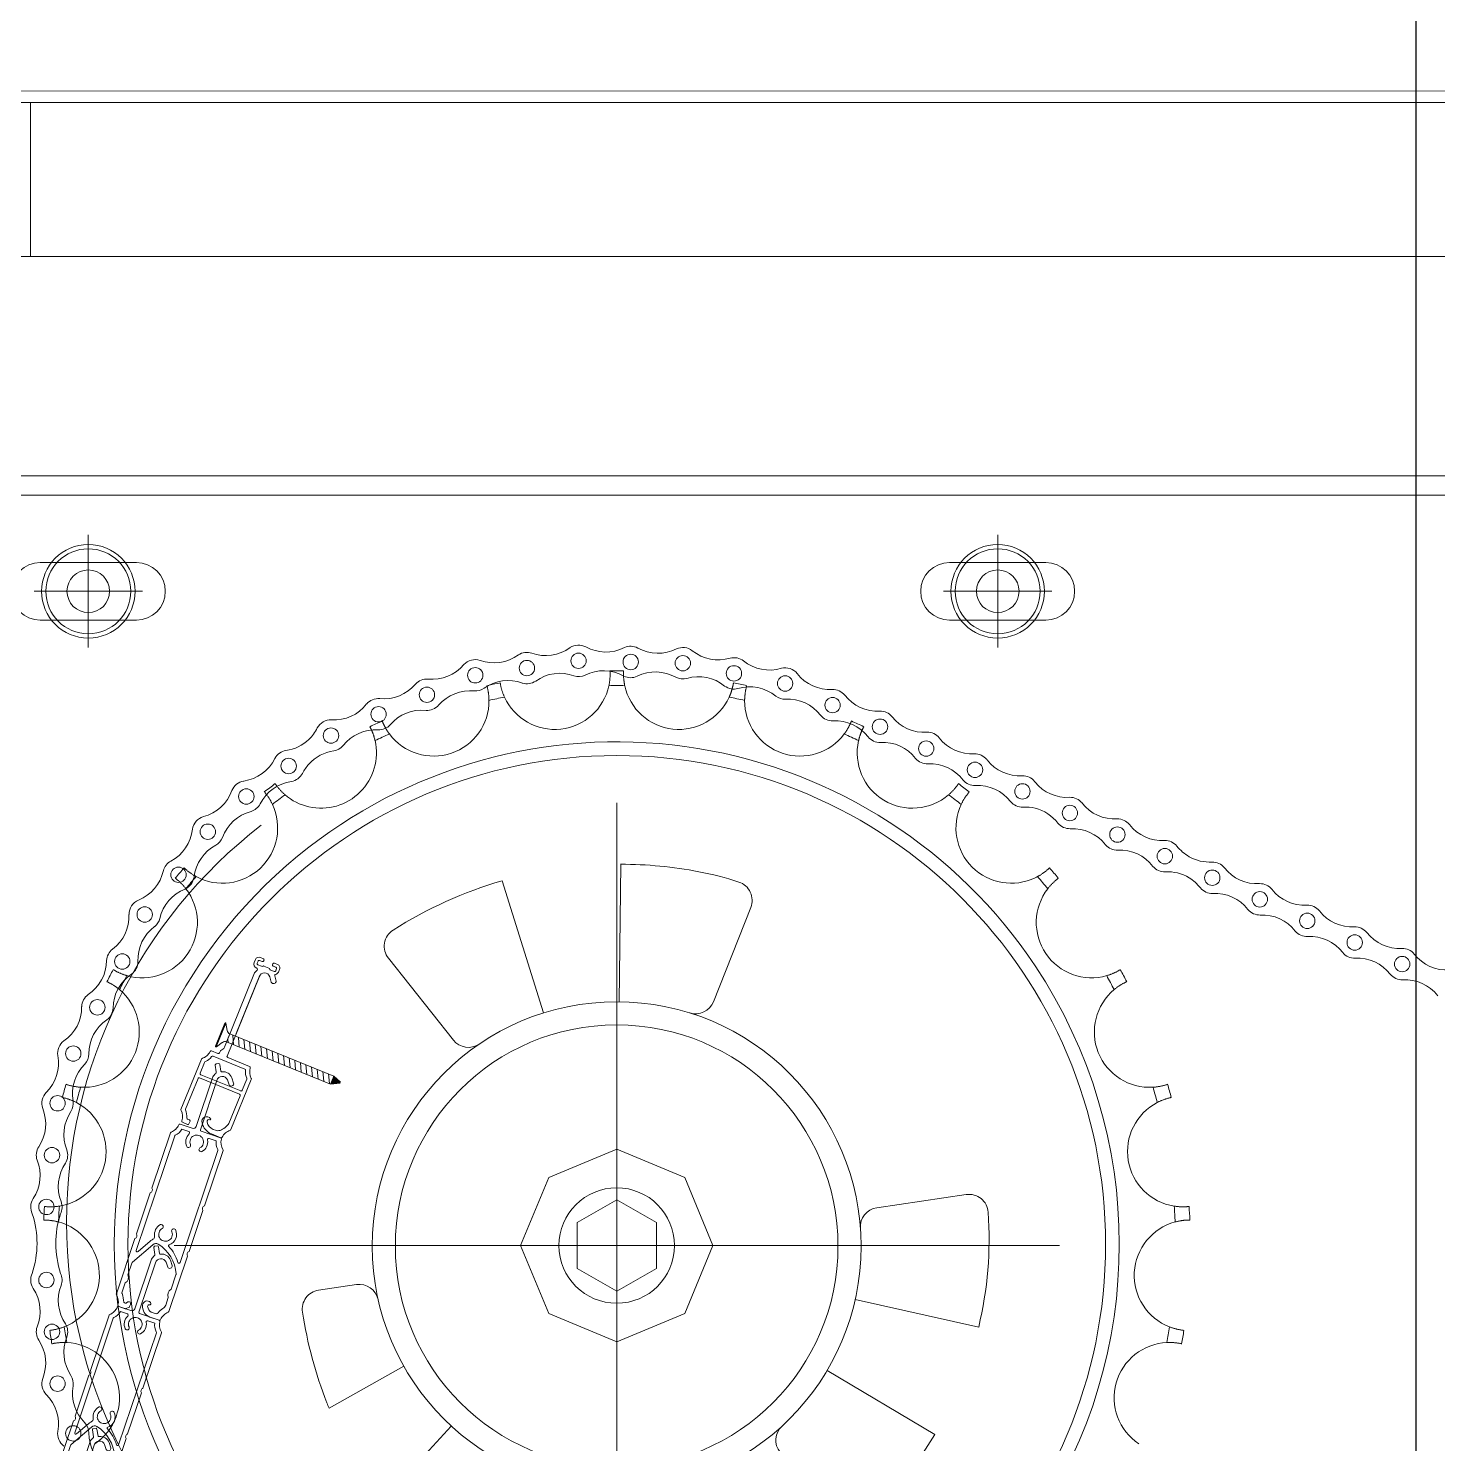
# Model space of a CAD drawing. Header units: millimetres. Extents: x -547695 to 905972, y -1055718 to 167349.
# Drawn here: x -528302.5 to -527936.3, y -936929.1 to -936561.3 of the extents above; entities that cross this region are included whole.
import ezdxf

# ---------------------------------------------------------------- set-up
doc = ezdxf.new("R2010")
doc.units = ezdxf.units.MM
for name, color, linetype, lineweight in [('$0$A-DOOR', 142, 'Continuous', 9), ('$0$A-EQPM', 127, 'Continuous', 9), ('$0$A-FINE', 255, 'Continuous', 5), ('$0$A-LIFT', 3, 'Continuous', 9), ('$0$A-PATT', 252, 'Continuous', 9), ('A-FINE', 255, 'Continuous', 25)]:
    doc.layers.add(name, color=color, linetype=linetype, lineweight=lineweight)

# ---------------------------------------------------------------- blocks, each defined once
blk = doc.blocks.new('$0$sdgfsgsdgaqgf')
at = {"linetype": 'ByBlock', "ltscale": 0.7}
h = blk.add_hatch(dxfattribs=at)
h.set_pattern_fill('ANSI31', color=256, scale=10, angle=90, style=0)
h.set_pattern_definition([(135, (-206.2285, 2994.7956), (-0.88388348, -0.88388348), [])])
h.paths.add_polyline_path([(12263.34, 13195.32), (12265.25, 13194.72), (12273.03, 13219.54), (12271.12, 13220.14)])
h = blk.add_hatch(dxfattribs=at)
h.set_pattern_fill('ANSI31', color=256, style=0)
h.set_pattern_definition([(45, (-206.22851, 2994.79561), (-0.0883883476, 0.0883883476), [])])
h.paths.add_polyline_path([(12265.25, 13194.72), (12263.34, 13195.32), (12263.48, 13193.18), (12263.68, 13193.11)])
for p, q in [((12269.76, 13222.48), (12269.77, 13222.52)), ((12275.45, 13220.64), (12269.76, 13222.42)), ((12270.92, 13221.1), (12269.78, 13222.39)), ((12275.43, 13220.85), (12269.9, 13222.59)), ((12273.75, 13220.22), (12275.41, 13220.62)), ((12275.49, 13220.69), (12275.5, 13220.73)), ((12263.34, 13195.32), (12271.12, 13220.14)), ((12265.25, 13194.72), (12273.03, 13219.54)), ((12271.12, 13220.14), (12273.03, 13219.54)), ((12265.25, 13194.72), (12263.34, 13195.32)), ((12263.34, 13195.32), (12263.48, 13193.18)), ((12263.68, 13193.11), (12265.25, 13194.72))]:
    blk.add_line(p, q, dxfattribs=at)
for centre, radius, start, end in [((12269.85, 13222.45), 0.1, 162.5886, 221.547), ((12269.87, 13222.49), 0.1, 72.5886, 162.5886), ((12270.17, 13220.44), 1, 342.5886, 41.547), ((12275.39, 13220.72), 0.1, 283.6302, 342.5886), ((12275.4, 13220.76), 0.1, 342.5886, 72.5886), ((12273.98, 13219.24), 1, 103.6302, 162.5886)]:
    blk.add_arc(centre, radius, start, end, dxfattribs=at)
blk = doc.blocks.new('$0$MTY')
for points in [[(626.11, -64799.93, -0.090196), (626.15, -64800.14), (626.15, -64804.13, 0.368278), (626.15, -64806.35), (626.15, -64808.48, -0.182607), (625.75, -64809.53, 0.096718), (624.89, -64810.99, -0.176758), (624.55, -64811.41), (623.19, -64811.41, -0.247641), (621.81, -64810.27, -0.460334), (622.04, -64809.75, 0.7323), (622.2, -64809.07, 0.638251), (620.41, -64810.41, 0.326604), (623.25, -64812.71), (625.79, -64812.71, 0.391294), (626.09, -64812.43, -0.198956), (627.34, -64809.98, 0.219541), (627.45, -64809.75), (627.45, -64794.61, -0.461538), (627.45, -64793.31), (627.45, -64782.11, -0.461538), (627.45, -64780.81), (627.45, -64765.67, 0.219541), (627.34, -64765.44, -0.198956), (626.09, -64762.98, 0.391294), (625.79, -64762.71), (620.44, -64762.71, -0.388859), (620.14, -64762.43), (620.14, -64748.91, -0.726905), (622.68, -64747.88), (623.48, -64748.92, 0.894046), (624.47, -64748.17), (623.58, -64747, 0.357314), (620.68, -64746.35, -0.31829), (620.36, -64746.3), (619.5, -64744.69, 0.333118), (619.19, -64744.56), (618.55, -64744.91, 0.4202), (618.45, -64745.23), (619.25, -64746.87, -0.283488), (619.26, -64747.28, 0.119039), (618.84, -64748.35), (618.84, -64761.91, -0.414214), (618.04, -64762.71), (614.7, -64762.71, 0.391294), (614.4, -64762.98, -0.198956), (613.15, -64765.44, 0.219541), (613.05, -64765.67), (613.05, -64780.81, -0.461538), (613.05, -64782.11), (613.05, -64793.31, -0.461538), (613.05, -64794.61), (613.05, -64809.75, 0.219541), (613.15, -64809.98, -0.198942), (614.4, -64812.43, 0.390366), (614.7, -64812.71), (616.48, -64812.71, 0.172119), (616.63, -64812.64), (617.35, -64811.95, 0.171024), (617.4, -64811.83), (617.4, -64811.21, 0.908513), (616.37, -64811.07, -0.468804), (615.6, -64811.23, 0.084333), (614.44, -64809.26, -0.199939), (614.35, -64809.05), (614.35, -64806.35, 0.368278), (614.35, -64804.13), (614.35, -64800.93, -0.132117), (614.43, -64800.62), (617.99, -64794.65, -0.289287), (619.22, -64794.04, -0.243866), (626.11, -64799.93)], [(614.35, -64797.44), (614.35, -64766.06, -0.196067), (614.43, -64765.85, 0.142518), (615.55, -64763.81), (617.47, -64763.81, -0.554704), (617.72, -64764.31, 0.323726), (618.17, -64767.67, 0.91687), (618.95, -64766.89, -2.282982), (621.55, -64766.89, 0.925267), (622.33, -64767.66, 0.32336), (622.77, -64764.32, -0.602267), (623.02, -64763.81), (624.94, -64763.81, 0.142518), (626.06, -64765.85, -0.196067), (626.15, -64766.06), (626.15, -64796.77, -0.734386), (625.6, -64796.94, 0.120007), (622, -64793.74, -0.641171), (622, -64793.37, 0.455001), (622.26, -64789.04, 0.842101), (621.55, -64789.89, -2.282982), (618.95, -64789.89, 0.880595), (618.19, -64789.08, 0.325978), (617.71, -64792.43, -0.340176), (617.55, -64793.29, 0.020475), (617.01, -64794), (614.9, -64797.57, -0.729569), (614.35, -64797.44)]]:
    blk.add_lwpolyline(points, format="xyb")
blk = doc.blocks.new('$0$ytr')
blk.add_lwpolyline([(-22626.99, 8802.87), (-22604.9, 8802.87, -0.414214), (-22604.6, 8802.57), (-22604.6, 8796.42, 0.391306), (-22604.32, 8796.12, -0.198998), (-22601.86, 8794.87, 0.219572), (-22601.64, 8794.76), (-22587.55, 8794.76, 0.219573), (-22587.32, 8794.87, -0.198989), (-22584.86, 8796.12, 0.391298), (-22584.59, 8796.42), (-22584.59, 8799.05, 0.241509), (-22586.36, 8802.35, 0.870973), (-22588.15, 8800.69, 0.627066), (-22587.87, 8800.76, -0.659606), (-22587.05, 8801.26, -0.237165), (-22585.89, 8799.04), (-22585.89, 8798.44, -0.169286), (-22586.31, 8797.32, -0.156211), (-22588.86, 8795.86), (-22596.62, 8795.86, -0.414213), (-22596.92, 8796.16), (-22596.92, 8807.36, -0.414214), (-22596.62, 8807.66), (-22588.05, 8807.66, -0.180967), (-22587.86, 8807.59, 0.09136), (-22586.04, 8806.51, -0.314579), (-22585.84, 8806.23), (-22585.84, 8805.71, 0.426086), (-22585.57, 8805.43), (-22584.86, 8805.43, 0.403814), (-22584.59, 8805.69), (-22584.59, 8807.11, 0.390725), (-22584.86, 8807.41, -0.198974), (-22587.32, 8808.66, 0.219573), (-22587.55, 8808.76), (-22601.64, 8808.76, 0.219573), (-22601.86, 8808.66, -0.198999), (-22604.32, 8807.41, 0.391306), (-22604.6, 8807.11), (-22604.6, 8805.3, -0.414214), (-22604.9, 8805), (-22605.32, 8805, 0.171473), (-22605.63, 8804.89), (-22606.1, 8804.58, -0.145794), (-22606.75, 8804.37), (-22627.59, 8804.37, 0.081232), (-22628.52, 8804.03, -0.575165), (-22628.97, 8804.29), (-22628.97, 8804.32, 0.412233), (-22630.02, 8805.48), (-22630.92, 8805.48, 0.413697), (-22631.87, 8804.43), (-22631.87, 8803.63, 0.414214), (-22631.57, 8803.33), (-22631.37, 8803.33, 0.414214), (-22631.07, 8803.63), (-22631.07, 8804.38, -0.414214), (-22630.77, 8804.68), (-22630.17, 8804.68, -0.414214), (-22629.87, 8804.38), (-22629.87, 8803.3, -0.267949), (-22630.02, 8803.04, 0.267949), (-22630.17, 8802.78), (-22630.17, 8801.38, 0.267949), (-22630.02, 8801.13, -0.267949), (-22629.87, 8800.87), (-22629.87, 8799.78, -0.414214), (-22630.17, 8799.48), (-22630.77, 8799.48, -0.414214), (-22631.07, 8799.78), (-22631.07, 8800.53, 0.414214), (-22631.37, 8800.83), (-22631.57, 8800.83, 0.414214), (-22631.87, 8800.53), (-22631.87, 8799.68, 0.414214), (-22630.87, 8798.68), (-22630.12, 8798.68, 0.239973), (-22629.29, 8799.15, -0.434226), (-22628.86, 8799.22), (-22627.75, 8798.37, 0.80426), (-22626.98, 8799.42), (-22628.16, 8800.33, -0.726905), (-22627.13, 8802.87), (-22611.19, 8802.87)], format="xyb")
blk.add_lwpolyline([(-22603.26, 8806.53, 0.348491), (-22603.5, 8806.24), (-22603.5, 8797.31, 0.343143), (-22603.27, 8797.02, -0.140923), (-22601.45, 8795.96, 0.204947), (-22601.24, 8795.86), (-22598.12, 8795.86, 0.414214), (-22597.82, 8796.16), (-22597.82, 8807.36, 0.414214), (-22598.12, 8807.66), (-22601.15, 8807.66, 0.201457), (-22601.51, 8807.51, -0.142377)], format="xyb", close=True)
blk = doc.blocks.new('$0$RTHRT')
at = {"linetype": 'Continuous'}
for p, q in [((-23798.92, 8505.48), (-23826.91, 8528.15)), ((-23700.22, 8505.48), (-23682.93, 8519.48)), ((-23808.85, 8488.28), (-23842.24, 8501.09)), ((-23690.29, 8488.28), (-23667.53, 8497.01)), ((-23759.5, 8402.8), (-23764.65, 8370.33)), ((-23739.64, 8402.8), (-23734.54, 8370.64))]:
    blk.add_line(p, q, dxfattribs=at)
at = {"linetype": 'Continuous', "ltscale": 10}
for points in [[(-23785.25, 8518.05, 0.392974), (-23783.73, 8524.68), (-23797.31, 8548.2, 0.445132), (-23804.57, 8549.75, 0.071149), (-23826.88, 8528.12, 0.071149)], [(-23682.93, 8519.48, 0.004977), (-23683.97, 8520.56, 0.052646), (-23703.56, 8535.11, 0.417148), (-23710.43, 8533.31), (-23715.41, 8524.68, 0.392974), (-23713.89, 8518.05)], [(-23842.23, 8501.09, 0.046573), (-23847.89, 8481.5, 0.032054), (-23849.22, 8470.82, 0.431909), (-23844.23, 8465.52), (-23817.89, 8465.52, 0.392974), (-23812.9, 8470.15)], [(-23686.24, 8470.15, 0.392974), (-23681.25, 8465.52), (-23664.58, 8465.52, 0.457265), (-23659.64, 8471.24, 0.076461), (-23667.53, 8497.01, 0.076461)]]:
    blk.add_lwpolyline(points, format="xyb", dxfattribs=at)
at = {"linetype": 'Continuous'}
for points in [[(-23777.22, 8408.36, 0.392974), (-23783.73, 8406.35), (-23795.47, 8386.02, 0.437136), (-23793.29, 8379.01, 0.076029), (-23764.65, 8370.33, 0.076029)], [(-23734.54, 8370.64, 0.046532), (-23716.75, 8375.29, 0.032637), (-23706.19, 8379.98, 0.426244), (-23704.18, 8386.9), (-23715.41, 8406.35, 0.392974), (-23721.92, 8408.36)]]:
    blk.add_lwpolyline(points, format="xyb", dxfattribs=at)
at = {"linetype": 'Continuous', "ltscale": 10}
for radius in [63.5, 57.5]:
    blk.add_circle((-23749.57, 8465.52), radius, dxfattribs=at)
blk = doc.blocks.new('$0$ẺGR')
at = {"linetype": 'Continuous', "xscale": -1, "rotation": 359.5412056856188}
blk.add_blockref('$0$ytr', (-55541.04, -72683.22), dxfattribs=at)
at = {"linetype": 'Continuous', "xscale": -1}
blk.add_blockref('$0$RTHRT', (-56624.62, -72639.46), dxfattribs=at)
blk = doc.blocks.new('$0$CC 3200 - MC')
at = {"layer": '$0$A-DOOR', "linetype": 'Continuous', "ltscale": 10}
blk.add_lwpolyline([(-600, 500.01), (-5, 500.01), (-5, 495.01), (-600, 495.01)], close=True, dxfattribs=at)
blk.add_lwpolyline([(-600, 100.01), (0, 100.01), (0, 500.01), (-600, 500.01), (-600, 100.01)], dxfattribs=at)
at = {"layer": '$0$A-DOOR'}
for points in [[(-278.77, 462.51, 1), (-278.77, 477.51), (-303.77, 477.51, 1), (-303.77, 462.51)], [(-42.5, 462.51, 1), (-42.5, 477.51), (-67.5, 477.51, 1), (-67.5, 462.51)]]:
    blk.add_lwpolyline(points, format="xyb", close=True, dxfattribs=at)
at = {"layer": '$0$A-EQPM', "linetype": 'Continuous'}
for p, q in [((-190.55, 449.23), (-190.55, 449.34)), ((-192.29, 415.01), (-192.29, 185.01)), ((-192.29, 325.01), (-209.97, 317.69)), ((-174.62, 317.69), (-192.29, 325.01)), ((-209.97, 317.69), (-217.29, 300.01)), ((-167.29, 300.01), (-174.62, 317.69)), ((-341.01, 310.16), (-341.01, 310.16)), ((-192.29, 311.9), (-202.59, 305.96)), ((-182, 305.96), (-192.29, 311.9)), ((-202.59, 305.96), (-202.59, 294.07)), ((-182, 294.07), (-182, 305.96)), ((-307.29, 300.01), (-77.29, 300.01)), ((-217.29, 300.01), (-209.97, 282.33)), ((-174.62, 282.33), (-167.29, 300.01)), ((-202.59, 294.07), (-192.29, 288.12)), ((-192.29, 288.12), (-182, 294.07)), ((-209.97, 282.33), (-192.29, 275.01)), ((-192.29, 275.01), (-174.62, 282.33))]:
    blk.add_line(p, q, dxfattribs=at)
at = {"layer": '$0$A-EQPM', "linetype": 'Continuous', "flags": 128}
for points in [[(-194.08, 449.34), (-194.08, 449.29), (-194.08, 449.23), (-194.07, 449.17), (-194.07, 449.12), (-194.07, 449.06), (-194.07, 449.01), (-194.06, 448.95), (-194.06, 448.9), (-194.06, 448.84), (-194.06, 448.78), (-194.06, 448.73), (-194.06, 448.67), (-194.06, 448.62), (-194.06, 448.56), (-194.06, 448.51), (-194.06, 448.45), (-194.06, 448.4), (-194.06, 448.34), (-194.06, 448.28), (-194.06, 448.23), (-194.06, 448.17), (-194.06, 448.12), (-194.06, 448.06), (-194.07, 448)], [(-190.25, 445.48), (-190.29, 445.64), (-190.32, 445.8), (-190.35, 445.96), (-190.38, 446.12), (-190.4, 446.27), (-190.42, 446.43), (-190.45, 446.59), (-190.47, 446.75), (-190.48, 446.91), (-190.5, 447.06), (-190.52, 447.22), (-190.53, 447.38), (-190.54, 447.53), (-190.55, 447.69), (-190.56, 447.84), (-190.56, 448), (-190.57, 448.15), (-190.57, 448.31), (-190.57, 448.46), (-190.57, 448.61), (-190.57, 448.77), (-190.56, 448.92), (-190.56, 449.07), (-190.55, 449.23)], [(-226.08, 445.48), (-226.07, 445.46), (-226.07, 445.45), (-226.06, 445.44), (-226.06, 445.42), (-226.06, 445.41), (-226.05, 445.39), (-226.05, 445.38), (-226.04, 445.37), (-226.04, 445.35), (-226.04, 445.34), (-226.03, 445.32), (-226.03, 445.31), (-226.02, 445.3), (-226.02, 445.28), (-226.02, 445.27), (-226.01, 445.25), (-226.01, 445.24), (-226.01, 445.23), (-226, 445.21), (-226, 445.2), (-225.99, 445.18), (-225.99, 445.17), (-225.99, 445.16), (-225.98, 445.14)], [(-225.98, 445.14), (-225.95, 445), (-225.91, 444.86), (-225.88, 444.72), (-225.85, 444.58), (-225.82, 444.44), (-225.79, 444.3), (-225.77, 444.16), (-225.74, 444.02), (-225.72, 443.87), (-225.69, 443.73), (-225.67, 443.58), (-225.65, 443.44), (-225.63, 443.29), (-225.62, 443.14), (-225.6, 443), (-225.59, 442.85), (-225.57, 442.7), (-225.56, 442.55), (-225.55, 442.4), (-225.55, 442.25), (-225.54, 442.1), (-225.53, 441.95), (-225.53, 441.8), (-225.53, 441.65)], [(-222.27, 444.63), (-222.29, 444.69), (-222.31, 444.76), (-222.32, 444.83), (-222.34, 444.9), (-222.36, 444.96), (-222.38, 445.03), (-222.39, 445.1), (-222.41, 445.16), (-222.42, 445.23), (-222.44, 445.3), (-222.45, 445.36), (-222.47, 445.43), (-222.48, 445.5), (-222.5, 445.56), (-222.51, 445.63), (-222.52, 445.7), (-222.54, 445.77), (-222.55, 445.83), (-222.56, 445.9), (-222.57, 445.97), (-222.59, 446.04), (-222.6, 446.1), (-222.61, 446.17), (-222.62, 446.24)], [(-194.07, 448), (-194.07, 447.9), (-194.07, 447.8), (-194.08, 447.69), (-194.09, 447.59), (-194.09, 447.48), (-194.1, 447.38), (-194.11, 447.27), (-194.12, 447.17), (-194.13, 447.07), (-194.14, 446.96), (-194.15, 446.85), (-194.16, 446.75), (-194.18, 446.64), (-194.19, 446.54), (-194.2, 446.43), (-194.22, 446.33), (-194.24, 446.22), (-194.25, 446.12), (-194.27, 446.01), (-194.29, 445.91), (-194.31, 445.8), (-194.33, 445.69), (-194.35, 445.59), (-194.37, 445.48)], [(-162.01, 446.24), (-162.03, 446.08), (-162.06, 445.93), (-162.09, 445.77), (-162.12, 445.62), (-162.15, 445.46), (-162.19, 445.31), (-162.22, 445.15), (-162.26, 445), (-162.3, 444.85), (-162.34, 444.69), (-162.38, 444.54), (-162.43, 444.38), (-162.48, 444.23), (-162.53, 444.07), (-162.58, 443.92), (-162.63, 443.76), (-162.68, 443.61), (-162.74, 443.45), (-162.8, 443.3), (-162.86, 443.14), (-162.92, 442.99), (-162.99, 442.84), (-163.05, 442.68), (-163.12, 442.53)], [(-159.1, 441.65), (-159.1, 441.81), (-159.09, 441.96), (-159.09, 442.12), (-159.08, 442.28), (-159.07, 442.44), (-159.06, 442.59), (-159.05, 442.75), (-159.04, 442.91), (-159.02, 443.06), (-159, 443.22), (-158.98, 443.37), (-158.96, 443.52), (-158.94, 443.67), (-158.92, 443.83), (-158.89, 443.98), (-158.87, 444.13), (-158.84, 444.28), (-158.81, 444.43), (-158.78, 444.57), (-158.75, 444.72), (-158.71, 444.87), (-158.68, 445.01), (-158.64, 445.16), (-158.6, 445.3)], [(-158.6, 445.3), (-158.6, 445.31), (-158.6, 445.32), (-158.6, 445.32), (-158.59, 445.33), (-158.59, 445.34), (-158.59, 445.35), (-158.59, 445.35), (-158.59, 445.36), (-158.58, 445.37), (-158.58, 445.38), (-158.58, 445.38), (-158.58, 445.39), (-158.58, 445.4), (-158.57, 445.41), (-158.57, 445.41), (-158.57, 445.42), (-158.57, 445.43), (-158.57, 445.43), (-158.56, 445.44), (-158.56, 445.45), (-158.56, 445.46), (-158.56, 445.46), (-158.55, 445.47), (-158.55, 445.48)], [(-221.51, 442.53), (-221.55, 442.62), (-221.58, 442.7), (-221.62, 442.79), (-221.66, 442.88), (-221.69, 442.96), (-221.73, 443.05), (-221.77, 443.14), (-221.8, 443.22), (-221.83, 443.31), (-221.87, 443.4), (-221.9, 443.49), (-221.93, 443.57), (-221.96, 443.66), (-221.99, 443.75), (-222.02, 443.84), (-222.05, 443.92), (-222.08, 444.01), (-222.11, 444.1), (-222.14, 444.19), (-222.17, 444.28), (-222.19, 444.36), (-222.22, 444.45), (-222.24, 444.54), (-222.27, 444.63)], [(-256.49, 434.83), (-256.47, 434.79), (-256.45, 434.75), (-256.42, 434.71), (-256.4, 434.66), (-256.38, 434.62), (-256.36, 434.58), (-256.34, 434.54), (-256.32, 434.5), (-256.3, 434.46), (-256.28, 434.42), (-256.26, 434.38), (-256.24, 434.34), (-256.22, 434.3), (-256.2, 434.26), (-256.18, 434.22), (-256.16, 434.17), (-256.14, 434.13), (-256.12, 434.09), (-256.1, 434.05), (-256.08, 434.01), (-256.06, 433.97), (-256.04, 433.93), (-256.03, 433.88), (-256.01, 433.84)], [(-252.99, 435.64), (-253, 435.66), (-253.02, 435.69), (-253.03, 435.72), (-253.04, 435.75), (-253.05, 435.77), (-253.07, 435.8), (-253.08, 435.83), (-253.09, 435.86), (-253.1, 435.89), (-253.11, 435.92), (-253.13, 435.94), (-253.14, 435.97), (-253.15, 436), (-253.16, 436.03), (-253.17, 436.06), (-253.19, 436.08), (-253.2, 436.11), (-253.21, 436.14), (-253.22, 436.17), (-253.23, 436.2), (-253.24, 436.23), (-253.26, 436.26), (-253.27, 436.28), (-253.28, 436.31)], [(-251.39, 432.93), (-251.47, 433.04), (-251.55, 433.15), (-251.63, 433.26), (-251.71, 433.37), (-251.78, 433.48), (-251.86, 433.59), (-251.93, 433.7), (-252, 433.81), (-252.07, 433.92), (-252.14, 434.03), (-252.21, 434.15), (-252.28, 434.26), (-252.34, 434.37), (-252.41, 434.49), (-252.47, 434.6), (-252.54, 434.72), (-252.6, 434.83), (-252.66, 434.95), (-252.72, 435.06), (-252.77, 435.17), (-252.83, 435.29), (-252.89, 435.41), (-252.94, 435.52), (-252.99, 435.64)], [(-132.26, 434.42), (-132.29, 434.36), (-132.33, 434.3), (-132.37, 434.23), (-132.4, 434.17), (-132.44, 434.11), (-132.48, 434.04), (-132.52, 433.98), (-132.56, 433.92), (-132.6, 433.85), (-132.64, 433.79), (-132.68, 433.73), (-132.72, 433.67), (-132.76, 433.6), (-132.8, 433.54), (-132.84, 433.48), (-132.88, 433.42), (-132.93, 433.36), (-132.97, 433.3), (-133.01, 433.23), (-133.06, 433.17), (-133.1, 433.11), (-133.14, 433.05), (-133.19, 432.99), (-133.23, 432.93)], [(-131.35, 436.31), (-131.38, 436.23), (-131.41, 436.15), (-131.45, 436.07), (-131.48, 435.99), (-131.52, 435.91), (-131.55, 435.83), (-131.58, 435.75), (-131.62, 435.67), (-131.65, 435.59), (-131.69, 435.52), (-131.73, 435.44), (-131.76, 435.36), (-131.8, 435.28), (-131.84, 435.2), (-131.88, 435.12), (-131.92, 435.05), (-131.96, 434.97), (-132, 434.89), (-132.04, 434.81), (-132.08, 434.73), (-132.12, 434.66), (-132.17, 434.58), (-132.21, 434.5), (-132.26, 434.42)], [(-128.57, 433.96), (-128.55, 433.99), (-128.54, 434.03), (-128.52, 434.07), (-128.5, 434.1), (-128.49, 434.14), (-128.47, 434.18), (-128.45, 434.21), (-128.43, 434.25), (-128.42, 434.29), (-128.4, 434.32), (-128.38, 434.36), (-128.36, 434.39), (-128.35, 434.43), (-128.33, 434.47), (-128.31, 434.5), (-128.29, 434.54), (-128.27, 434.58), (-128.25, 434.61), (-128.23, 434.65), (-128.22, 434.68), (-128.2, 434.72), (-128.18, 434.76), (-128.16, 434.79), (-128.14, 434.83)], [(-256.01, 433.84), (-255.96, 433.74), (-255.92, 433.64), (-255.87, 433.53), (-255.83, 433.42), (-255.79, 433.32), (-255.75, 433.21), (-255.7, 433.1), (-255.66, 433), (-255.62, 432.89), (-255.59, 432.78), (-255.55, 432.67), (-255.51, 432.56), (-255.47, 432.45), (-255.44, 432.34), (-255.4, 432.23), (-255.37, 432.11), (-255.34, 432), (-255.31, 431.89), (-255.27, 431.78), (-255.24, 431.66), (-255.21, 431.55), (-255.19, 431.43), (-255.16, 431.32), (-255.13, 431.2)], [(-129.5, 431.2), (-129.47, 431.32), (-129.44, 431.44), (-129.41, 431.56), (-129.38, 431.68), (-129.35, 431.8), (-129.31, 431.92), (-129.28, 432.04), (-129.25, 432.16), (-129.21, 432.27), (-129.17, 432.39), (-129.14, 432.51), (-129.1, 432.62), (-129.06, 432.74), (-129.02, 432.85), (-128.98, 432.96), (-128.93, 433.08), (-128.89, 433.19), (-128.85, 433.3), (-128.8, 433.41), (-128.76, 433.52), (-128.71, 433.63), (-128.67, 433.74), (-128.62, 433.85), (-128.57, 433.96)], [(-278.52, 417.13), (-278.64, 417.24), (-278.77, 417.35), (-278.89, 417.46), (-279.01, 417.58), (-279.13, 417.69), (-279.25, 417.81), (-279.37, 417.92), (-279.48, 418.04), (-279.59, 418.16), (-279.7, 418.28), (-279.81, 418.4), (-279.92, 418.52), (-280.03, 418.64), (-280.13, 418.76), (-280.23, 418.89), (-280.34, 419.01), (-280.43, 419.13), (-280.53, 419.26), (-280.63, 419.38), (-280.72, 419.51), (-280.81, 419.64), (-280.91, 419.77), (-281, 419.9), (-281.08, 420.03)], [(-103.54, 420.03), (-103.63, 419.9), (-103.72, 419.77), (-103.81, 419.64), (-103.91, 419.51), (-104, 419.38), (-104.1, 419.26), (-104.19, 419.13), (-104.29, 419.01), (-104.39, 418.89), (-104.5, 418.76), (-104.6, 418.64), (-104.71, 418.52), (-104.81, 418.4), (-104.92, 418.28), (-105.04, 418.16), (-105.15, 418.04), (-105.26, 417.92), (-105.38, 417.81), (-105.5, 417.69), (-105.62, 417.58), (-105.74, 417.46), (-105.86, 417.35), (-105.98, 417.24), (-106.11, 417.13)], [(-283.9, 417.89), (-283.8, 417.77), (-283.7, 417.64), (-283.6, 417.52), (-283.5, 417.4), (-283.4, 417.27), (-283.31, 417.15), (-283.21, 417.02), (-283.12, 416.89), (-283.03, 416.76), (-282.94, 416.63), (-282.85, 416.5), (-282.76, 416.36), (-282.67, 416.23), (-282.58, 416.09), (-282.5, 415.95), (-282.41, 415.81), (-282.33, 415.67), (-282.25, 415.52), (-282.17, 415.38), (-282.09, 415.23), (-282.02, 415.09), (-281.94, 414.94), (-281.87, 414.79), (-281.8, 414.64)], [(-102.83, 414.64), (-102.76, 414.79), (-102.69, 414.94), (-102.61, 415.09), (-102.53, 415.23), (-102.46, 415.38), (-102.38, 415.52), (-102.3, 415.67), (-102.21, 415.81), (-102.13, 415.95), (-102.04, 416.09), (-101.96, 416.23), (-101.87, 416.36), (-101.78, 416.5), (-101.69, 416.63), (-101.6, 416.76), (-101.51, 416.89), (-101.41, 417.02), (-101.32, 417.15), (-101.22, 417.27), (-101.13, 417.4), (-101.03, 417.52), (-100.93, 417.64), (-100.83, 417.77), (-100.73, 417.89)], [(-301.61, 395.87), (-301.76, 395.95), (-301.9, 396.03), (-302.05, 396.11), (-302.19, 396.2), (-302.33, 396.28), (-302.47, 396.37), (-302.61, 396.46), (-302.75, 396.55), (-302.88, 396.64), (-303.02, 396.73), (-303.15, 396.83), (-303.28, 396.92), (-303.41, 397.02), (-303.54, 397.12), (-303.67, 397.21), (-303.79, 397.31), (-303.91, 397.41), (-304.04, 397.51), (-304.16, 397.62), (-304.27, 397.72), (-304.39, 397.82), (-304.51, 397.93), (-304.63, 398.04), (-304.74, 398.15)], [(-79.89, 398.15), (-80, 398.04), (-80.12, 397.93), (-80.24, 397.82), (-80.35, 397.72), (-80.47, 397.62), (-80.59, 397.51), (-80.71, 397.41), (-80.84, 397.31), (-80.96, 397.21), (-81.09, 397.12), (-81.22, 397.02), (-81.35, 396.92), (-81.48, 396.83), (-81.61, 396.73), (-81.75, 396.64), (-81.88, 396.55), (-82.02, 396.46), (-82.16, 396.37), (-82.3, 396.28), (-82.44, 396.2), (-82.58, 396.11), (-82.73, 396.03), (-82.87, 395.95), (-83.02, 395.87)], [(-307.03, 395.45), (-306.91, 395.35), (-306.78, 395.26), (-306.66, 395.16), (-306.53, 395.06), (-306.41, 394.96), (-306.29, 394.86), (-306.17, 394.75), (-306.05, 394.65), (-305.94, 394.54), (-305.82, 394.43), (-305.7, 394.32), (-305.59, 394.21), (-305.47, 394.09), (-305.36, 393.98), (-305.24, 393.86), (-305.13, 393.74), (-305.02, 393.62), (-304.91, 393.5), (-304.8, 393.37), (-304.7, 393.25), (-304.59, 393.12), (-304.48, 392.99), (-304.38, 392.86), (-304.28, 392.73)], [(-80.35, 392.73), (-80.25, 392.86), (-80.14, 392.99), (-80.04, 393.12), (-79.93, 393.25), (-79.82, 393.37), (-79.72, 393.5), (-79.61, 393.62), (-79.5, 393.74), (-79.38, 393.86), (-79.27, 393.98), (-79.16, 394.09), (-79.04, 394.21), (-78.93, 394.32), (-78.81, 394.43), (-78.69, 394.54), (-78.57, 394.65), (-78.45, 394.75), (-78.33, 394.86), (-78.21, 394.96), (-78.09, 395.06), (-77.97, 395.16), (-77.85, 395.26), (-77.72, 395.35), (-77.6, 395.45)], [(-319.59, 370.14), (-319.75, 370.19), (-319.91, 370.23), (-320.07, 370.28), (-320.23, 370.34), (-320.39, 370.39), (-320.54, 370.45), (-320.7, 370.5), (-320.85, 370.56), (-321, 370.62), (-321.15, 370.68), (-321.3, 370.74), (-321.45, 370.81), (-321.6, 370.88), (-321.74, 370.94), (-321.89, 371.01), (-322.03, 371.08), (-322.18, 371.15), (-322.32, 371.22), (-322.46, 371.3), (-322.59, 371.37), (-322.73, 371.45), (-322.87, 371.53), (-323, 371.61), (-323.14, 371.69)], [(-61.49, 371.69), (-61.62, 371.61), (-61.76, 371.53), (-61.9, 371.45), (-62.03, 371.37), (-62.17, 371.3), (-62.31, 371.22), (-62.45, 371.15), (-62.6, 371.08), (-62.74, 371.01), (-62.88, 370.94), (-63.03, 370.88), (-63.18, 370.81), (-63.33, 370.74), (-63.48, 370.68), (-63.63, 370.62), (-63.78, 370.56), (-63.93, 370.5), (-64.09, 370.45), (-64.24, 370.39), (-64.4, 370.34), (-64.56, 370.28), (-64.71, 370.23), (-64.87, 370.19), (-65.03, 370.14)], [(-324.8, 368.57), (-324.65, 368.5), (-324.51, 368.43), (-324.37, 368.36), (-324.23, 368.29), (-324.09, 368.22), (-323.95, 368.14), (-323.81, 368.07), (-323.67, 367.99), (-323.53, 367.91), (-323.39, 367.83), (-323.26, 367.75), (-323.12, 367.66), (-322.98, 367.57), (-322.85, 367.49), (-322.71, 367.4), (-322.58, 367.3), (-322.44, 367.21), (-322.31, 367.11), (-322.17, 367.02), (-322.04, 366.92), (-321.91, 366.82), (-321.78, 366.71), (-321.65, 366.61), (-321.52, 366.5)], [(-63.1, 366.5), (-62.98, 366.61), (-62.85, 366.71), (-62.72, 366.82), (-62.59, 366.92), (-62.45, 367.02), (-62.32, 367.11), (-62.19, 367.21), (-62.05, 367.3), (-61.92, 367.4), (-61.78, 367.49), (-61.65, 367.57), (-61.51, 367.66), (-61.37, 367.75), (-61.23, 367.83), (-61.1, 367.91), (-60.96, 367.99), (-60.82, 368.07), (-60.68, 368.14), (-60.54, 368.22), (-60.4, 368.29), (-60.26, 368.36), (-60.12, 368.43), (-59.97, 368.5), (-59.83, 368.57)], [(-336.37, 338.49), (-336.21, 338.46), (-336.06, 338.42), (-335.91, 338.38), (-335.75, 338.34), (-335.6, 338.3), (-335.45, 338.26), (-335.3, 338.22), (-335.15, 338.17), (-334.99, 338.12), (-334.84, 338.07), (-334.69, 338.02), (-334.54, 337.97), (-334.38, 337.91), (-334.23, 337.86), (-334.08, 337.8), (-333.93, 337.73), (-333.78, 337.67), (-333.63, 337.61), (-333.47, 337.54), (-333.32, 337.47), (-333.17, 337.4), (-333.02, 337.33), (-332.88, 337.25), (-332.73, 337.18)], [(-331.63, 341.15), (-331.79, 341.16), (-331.96, 341.17), (-332.12, 341.18), (-332.29, 341.2), (-332.45, 341.22), (-332.62, 341.24), (-332.78, 341.26), (-332.94, 341.29), (-333.1, 341.31), (-333.26, 341.34), (-333.42, 341.37), (-333.58, 341.4), (-333.74, 341.43), (-333.9, 341.47), (-334.05, 341.5), (-334.21, 341.54), (-334.36, 341.58), (-334.52, 341.62), (-334.67, 341.66), (-334.82, 341.71), (-334.97, 341.75), (-335.12, 341.8), (-335.27, 341.85), (-335.42, 341.9)], [(-49.21, 341.9), (-49.36, 341.85), (-49.51, 341.8), (-49.66, 341.75), (-49.81, 341.71), (-49.96, 341.66), (-50.11, 341.62), (-50.26, 341.58), (-50.42, 341.54), (-50.57, 341.5), (-50.73, 341.47), (-50.89, 341.43), (-51.05, 341.4), (-51.2, 341.37), (-51.36, 341.34), (-51.53, 341.31), (-51.69, 341.29), (-51.85, 341.26), (-52.01, 341.24), (-52.18, 341.22), (-52.34, 341.2), (-52.5, 341.18), (-52.67, 341.17), (-52.84, 341.16), (-53, 341.15)], [(-51.9, 337.18), (-51.75, 337.25), (-51.6, 337.33), (-51.45, 337.4), (-51.3, 337.47), (-51.15, 337.54), (-51, 337.61), (-50.85, 337.67), (-50.7, 337.73), (-50.55, 337.8), (-50.4, 337.86), (-50.24, 337.91), (-50.09, 337.97), (-49.94, 338.02), (-49.79, 338.07), (-49.64, 338.12), (-49.48, 338.17), (-49.33, 338.22), (-49.18, 338.26), (-49.03, 338.3), (-48.87, 338.34), (-48.72, 338.38), (-48.57, 338.42), (-48.41, 338.46), (-48.26, 338.49)], [(-337.14, 310.24), (-337.31, 310.22), (-337.47, 310.2), (-337.64, 310.17), (-337.8, 310.16), (-337.96, 310.14), (-338.13, 310.12), (-338.29, 310.11), (-338.46, 310.1), (-338.62, 310.09), (-338.78, 310.08), (-338.94, 310.08), (-339.11, 310.07), (-339.27, 310.07), (-339.43, 310.07), (-339.59, 310.07), (-339.75, 310.07), (-339.9, 310.08), (-340.06, 310.09), (-340.22, 310.09), (-340.38, 310.1), (-340.53, 310.12), (-340.69, 310.13), (-340.85, 310.15), (-341.01, 310.16)], [(-43.61, 310.16), (-43.77, 310.15), (-43.93, 310.13), (-44.09, 310.12), (-44.25, 310.1), (-44.4, 310.09), (-44.56, 310.09), (-44.72, 310.08), (-44.88, 310.07), (-45.04, 310.07), (-45.2, 310.07), (-45.36, 310.07), (-45.52, 310.07), (-45.68, 310.08), (-45.84, 310.08), (-46.01, 310.09), (-46.17, 310.1), (-46.33, 310.11), (-46.5, 310.12), (-46.66, 310.14), (-46.83, 310.16), (-46.99, 310.17), (-47.16, 310.2), (-47.32, 310.22), (-47.49, 310.24)], [(-341.2, 306.63), (-341.2, 306.63), (-341.19, 306.63), (-341.18, 306.63), (-341.17, 306.63), (-341.16, 306.63), (-341.15, 306.63), (-341.15, 306.63), (-341.14, 306.63), (-341.13, 306.63), (-341.12, 306.63), (-341.11, 306.63), (-341.1, 306.63), (-341.1, 306.63), (-341.09, 306.63), (-341.08, 306.63), (-341.07, 306.63), (-341.06, 306.63), (-341.06, 306.63), (-341.05, 306.63), (-341.04, 306.63), (-341.03, 306.63), (-341.02, 306.63), (-341.01, 306.63), (-341.01, 306.63)], [(-341.01, 306.63), (-340.86, 306.63), (-340.71, 306.62), (-340.56, 306.62), (-340.41, 306.61), (-340.26, 306.6), (-340.11, 306.59), (-339.96, 306.58), (-339.81, 306.57), (-339.66, 306.56), (-339.51, 306.54), (-339.35, 306.52), (-339.2, 306.5), (-339.05, 306.48), (-338.9, 306.46), (-338.74, 306.43), (-338.59, 306.41), (-338.44, 306.38), (-338.28, 306.35), (-338.13, 306.32), (-337.98, 306.28), (-337.82, 306.25), (-337.67, 306.21), (-337.52, 306.17), (-337.37, 306.13)], [(-47.26, 306.13), (-47.1, 306.17), (-46.94, 306.21), (-46.78, 306.25), (-46.62, 306.29), (-46.45, 306.33), (-46.29, 306.36), (-46.13, 306.39), (-45.97, 306.42), (-45.81, 306.44), (-45.65, 306.47), (-45.49, 306.49), (-45.33, 306.51), (-45.17, 306.53), (-45.01, 306.55), (-44.85, 306.57), (-44.69, 306.58), (-44.53, 306.59), (-44.37, 306.6), (-44.21, 306.61), (-44.06, 306.62), (-43.9, 306.63), (-43.74, 306.63), (-43.58, 306.63), (-43.42, 306.63)], [(-335.89, 278.88), (-336.04, 278.82), (-336.2, 278.76), (-336.36, 278.7), (-336.51, 278.65), (-336.67, 278.6), (-336.83, 278.55), (-336.98, 278.5), (-337.14, 278.45), (-337.3, 278.41), (-337.46, 278.37), (-337.61, 278.33), (-337.77, 278.29), (-337.93, 278.25), (-338.09, 278.22), (-338.24, 278.18), (-338.4, 278.15), (-338.56, 278.12), (-338.71, 278.1), (-338.87, 278.07), (-339.02, 278.05), (-339.18, 278.02), (-339.34, 278), (-339.49, 277.98), (-339.65, 277.97)], [(-44.98, 277.97), (-45.14, 277.98), (-45.29, 278), (-45.45, 278.02), (-45.61, 278.05), (-45.76, 278.07), (-45.92, 278.1), (-46.07, 278.12), (-46.23, 278.15), (-46.39, 278.18), (-46.54, 278.22), (-46.7, 278.25), (-46.86, 278.29), (-47.01, 278.33), (-47.17, 278.37), (-47.33, 278.41), (-47.49, 278.45), (-47.64, 278.5), (-47.8, 278.55), (-47.96, 278.6), (-48.11, 278.65), (-48.27, 278.7), (-48.43, 278.76), (-48.58, 278.82), (-48.74, 278.88)], [(-339.08, 274.48), (-338.92, 274.51), (-338.77, 274.54), (-338.61, 274.57), (-338.46, 274.6), (-338.3, 274.63), (-338.15, 274.65), (-337.99, 274.68), (-337.83, 274.7), (-337.68, 274.72), (-337.52, 274.74), (-337.36, 274.76), (-337.2, 274.77), (-337.03, 274.79), (-336.87, 274.8), (-336.71, 274.81), (-336.55, 274.82), (-336.38, 274.82), (-336.22, 274.83), (-336.05, 274.83), (-335.89, 274.83), (-335.72, 274.83), (-335.55, 274.83), (-335.39, 274.82), (-335.22, 274.81)], [(-49.41, 274.81), (-49.24, 274.82), (-49.07, 274.83), (-48.91, 274.83), (-48.74, 274.83), (-48.58, 274.83), (-48.41, 274.83), (-48.25, 274.82), (-48.08, 274.82), (-47.92, 274.81), (-47.76, 274.8), (-47.59, 274.79), (-47.43, 274.77), (-47.27, 274.76), (-47.11, 274.74), (-46.95, 274.72), (-46.79, 274.7), (-46.64, 274.68), (-46.48, 274.65), (-46.32, 274.63), (-46.17, 274.6), (-46.02, 274.57), (-45.86, 274.54), (-45.71, 274.51), (-45.55, 274.48)]]:
    blk.add_lwpolyline(points, dxfattribs=at)
at = {"layer": '$0$A-EQPM', "linetype": 'Continuous'}
for centre, radius in [((-209.46, 451.32), 2), ((-195.92, 451.64), 2), ((-182.37, 451.95), 2), ((-222.75, 448.68), 2), ((-168.96, 450.06), 2), ((-155.54, 448.18), 2), ((-236.04, 446.04), 2), ((-142.98, 443.12), 2), ((-248.37, 440.43), 2), ((-130.41, 438.06), 2), ((-260.7, 434.82), 2), ((-118.05, 432.52), 2), ((-272.7, 429.14), 2), ((-192.31, 300.33), 127), ((-285.37, 423.61), 2), ((-107.05, 424.61), 2), ((-297.7, 418.01), 2), ((-96.05, 416.69), 2), ((-310.03, 412.4), 2), ((-322.37, 406.79), 2), ((-86.06, 407.54), 2), ((-334.7, 401.19), 2), ((-347.03, 395.58), 2), ((-78.43, 396.35), 2), ((-359.37, 389.97), 2), ((-371.7, 384.37), 2), ((-69.65, 386.03), 2), ((-384.03, 378.76), 2), ((-396.36, 373.15), 2), ((-63.82, 373.81), 2), ((-57.35, 361.9), 2), ((-51.09, 349.89), 2), ((-47.01, 336.97), 2), ((-45.56, 323.5), 2), ((-192.29, 300.01), 15), ((-44.11, 310.03), 2), ((-44.11, 291.05), 2), ((-45.56, 277.58), 2), ((-47.01, 264.11), 2), ((-51.09, 251.19), 2)]:
    blk.add_circle(centre, radius, dxfattribs=at)
for centre, radius, start, end in [((-222.75, 448.68), 4.08, 76.1879, 127.2507), ((-218.67, 462.89), 10.71, 253.1551, 309.0124), ((-209.46, 451.32), 4.08, 66.2694, 127.2507), ((-203, 464.62), 10.71, 243.2367, 299.094), ((-195.92, 451.64), 4.08, 66.2695, 117.3322), ((-189.45, 464.93), 10.71, 243.2367, 299.094), ((-182.37, 451.95), 4.08, 56.9308, 117.3322), ((-173.84, 464.02), 10.71, 233.898, 289.7552), ((-168.96, 450.06), 4.08, 56.9307, 107.9935), ((-160.42, 462.14), 10.71, 233.898, 289.7552), ((-236.04, 446.04), 4.08, 76.1879, 140.448), ((-231.96, 460.25), 10.71, 253.1551, 309.0124), ((-202.39, 438.34), 10.71, 63.5668, 119.424), ((-188.84, 438.66), 10.71, 63.5668, 119.424), ((-192.31, 300.33), 149.02, 89.3199, 90.6801), ((-177.5, 437.99), 10.71, 54.2281, 110.0853), ((-155.54, 448.18), 4.08, 43.0189, 107.9935), ((-144.36, 457.84), 10.71, 219.9861, 275.8433), ((-247.64, 455.2), 10.71, 266.3525, 322.2097), ((-226.83, 434.47), 10.71, 73.4852, 129.3425), ((-192.31, 300.33), 149.02, 101.7336, 103.0939), ((-222.75, 448.68), 4.08, 255.247, 306.3097), ((-208.43, 448.48), 14.37, 204.4534, 347.9604), ((-213.54, 437.11), 10.71, 73.4852, 129.3425), ((-209.46, 451.32), 4.08, 255.247, 296.3913), ((-195.92, 451.64), 4.08, 245.3285, 296.3913), ((-192.31, 300.33), 145.17, 89.1873, 90.8127), ((-176.2, 448.48), 14.37, 192.0396, 335.5466), ((-182.37, 451.95), 4.08, 245.3285, 287.0526), ((-168.96, 450.06), 4.08, 235.9898, 287.0526), ((-164.09, 436.11), 10.71, 54.2281, 110.0853), ((-192.31, 300.33), 149.02, 77.1526, 78.2664), ((-192.31, 300.33), 149.02, 76.9061, 77.1526), ((-142.98, 443.12), 4.08, 43.0189, 94.0816), ((-131.79, 452.78), 10.71, 219.9861, 275.8433), ((-259.98, 449.59), 10.71, 266.3525, 322.2097), ((-248.37, 440.43), 4.08, 89.3852, 140.448), ((-239.9, 441.55), 14.37, 216.8671, 0.3742), ((-236.77, 431.27), 10.71, 86.6826, 142.5398), ((-236.04, 446.04), 4.08, 268.4443, 306.3097), ((-192.31, 300.33), 145.17, 101.6011, 103.2265), ((-192.31, 300.33), 145.17, 76.7735, 78.3989), ((-144.73, 441.55), 14.37, 179.6258, 323.1329), ((-155.54, 448.18), 4.08, 235.9898, 273.1407), ((-154.17, 433.46), 10.71, 40.3162, 96.1734), ((-130.41, 438.06), 4.08, 40.7877, 94.0816), ((-260.7, 434.82), 4.08, 89.3852, 140.448), ((-248.37, 440.43), 4.08, 268.4443, 319.507), ((-142.98, 443.12), 4.08, 222.0779, 273.1407), ((-141.6, 428.4), 10.71, 40.3162, 96.1734), ((-118.85, 447.28), 10.71, 217.7549, 273.6122), ((-272.03, 443.63), 10.27, 265.0661, 322.819), ((-249.1, 425.66), 10.71, 86.6826, 142.5398), ((-192.31, 300.33), 149.02, 114.1474, 115.5077), ((-130.41, 438.06), 4.08, 222.0779, 270.9095), ((-192.31, 300.33), 149.02, 64.4923, 65.8526), ((-129.61, 423.3), 10.71, 38.085, 93.9423), ((-118.05, 432.52), 4.08, 29.1963, 91.8504), ((-104.87, 439.23), 10.71, 206.1635, 225.9745), ((-192.31, 300.33), 130.56, 52.2111, 146.3577), ((-284.56, 438.48), 10.71, 266.3525, 322.2097), ((-269.14, 428.02), 14.37, 229.2809, 12.788), ((-272.96, 429.32), 4.08, 89.3852, 140.448), ((-261.43, 420.06), 10.71, 86.6826, 142.5398), ((-260.7, 434.82), 4.08, 268.4443, 319.507), ((-192.31, 300.33), 145.17, 114.0149, 115.6403), ((-192.31, 300.33), 145.17, 64.3597, 65.9851), ((-115.48, 428.02), 14.37, 167.212, 282.745), ((-104.87, 439.23), 10.71, 225.9745, 262.0207), ((-285.29, 423.71), 4.08, 89.3852, 140.448), ((-118.05, 432.52), 4.08, 219.8467, 259.3181), ((-120.23, 417.9), 10.71, 42.3425, 82.3508), ((-107.05, 424.61), 4.08, 29.1963, 80.259), ((-296.98, 432.77), 10.71, 266.3525, 322.2097), ((-273.77, 414.45), 10.71, 86.6826, 142.5398), ((-273.03, 429.22), 4.08, 268.4443, 319.507), ((-120.23, 417.9), 10.71, 26.4936, 42.3425), ((-93.88, 431.32), 10.71, 206.1635, 262.0207), ((-309.31, 427.16), 10.71, 266.3525, 320.8556), ((-309.31, 427.16), 10.71, 320.8556, 322.2097), ((-297.7, 418.01), 4.08, 89.3852, 140.448), ((-286.1, 408.84), 10.71, 86.6826, 142.5398), ((-285.37, 423.61), 4.08, 268.4443, 319.507), ((-192.31, 300.33), 149.02, 126.5612, 127.9215), ((-107.05, 424.61), 4.08, 208.2553, 259.3181), ((-109.23, 409.98), 10.71, 26.4936, 82.3508), ((-192.31, 300.33), 149.02, 52.0785, 53.4388), ((-96.05, 416.69), 4.08, 22.4571, 80.259), ((-310.03, 412.4), 4.08, 89.3852, 140.448), ((-192.31, 300.33), 145.17, 126.4286, 128.0541), ((-115.48, 428.02), 14.37, 282.745, 310.7191), ((-192.31, 300.33), 145.17, 51.9459, 53.5714), ((-82.19, 421.81), 10.71, 199.4244, 255.2816), ((-321.64, 421.56), 10.71, 266.3525, 322.2097), ((-298.43, 403.24), 10.71, 103.912, 142.5398), ((-294.8, 408.52), 14.37, 244.4056, 25.2018), ((-298.43, 403.24), 10.71, 86.6826, 103.912), ((-297.7, 418.01), 4.08, 268.4443, 319.507), ((-89.83, 408.52), 14.37, 154.7982, 298.3053), ((-96.05, 416.69), 4.08, 208.2553, 252.579), ((-99.94, 402.43), 10.71, 19.7545, 75.6117), ((-333.97, 415.95), 10.71, 266.3525, 322.2097), ((-322.37, 406.79), 4.08, 89.3852, 140.448), ((-310.76, 397.63), 10.71, 86.6826, 142.5398), ((-310.03, 412.4), 4.08, 268.4443, 319.507), ((-179.9, 306.04), 130.56, 307.7889, 52.2111), ((-86.06, 407.54), 4.08, 9.2103, 73.5199), ((-334.7, 401.19), 4.08, 89.3852, 140.448), ((-86.06, 407.54), 4.08, 201.5162, 239.3321), ((-71.39, 409.35), 10.71, 186.1776, 242.0348), ((-346.31, 410.35), 10.71, 266.3525, 299.6856), ((-346.31, 410.35), 10.71, 299.6856, 322.2097), ((-323.1, 392.02), 10.71, 86.6826, 142.5398), ((-322.37, 406.79), 4.08, 268.4443, 319.507), ((-192.31, 300.33), 130.56, 307.7889, 52.2111), ((-93.11, 394.55), 10.71, 6.5077, 62.3649), ((-358.64, 404.74), 10.71, 266.3525, 322.2097), ((-347.03, 395.58), 4.08, 89.3852, 140.448), ((-334.7, 401.19), 4.08, 268.4443, 319.507), ((-192.31, 300.33), 149.02, 138.975, 140.3353), ((-192.31, 300.33), 149.02, 39.6647, 41.025), ((-78.43, 396.35), 4.08, 15.3508, 60.2731), ((-64.04, 399.71), 10.71, 192.3181, 248.1753), ((-359.37, 389.97), 4.08, 89.3852, 140.448), ((-335.43, 386.42), 10.71, 121.3825, 142.5398), ((-335.43, 386.42), 10.71, 86.6826, 121.3825), ((-192.31, 300.33), 145.17, 138.8424, 140.4679), ((-294.8, 408.52), 14.37, 241.6947, 244.4056), ((-192.31, 300.33), 145.17, 39.5321, 41.1576), ((-78.43, 396.35), 4.08, 188.2694, 245.4726), ((-370.97, 399.13), 10.71, 266.3525, 322.2097), ((-347.76, 380.81), 10.71, 86.6826, 142.5398), ((-347.03, 395.58), 4.08, 268.4443, 319.507), ((-315.66, 383.96), 14.37, 254.1085, 37.6156), ((-68.97, 383.96), 14.37, 142.3844, 285.8915), ((-84.05, 382.67), 10.71, 12.6482, 68.5054), ((-383.31, 393.53), 10.71, 266.3525, 322.2097), ((-371.7, 384.37), 4.08, 89.3852, 140.448), ((-359.37, 389.97), 4.08, 268.4443, 319.507), ((-69.65, 386.03), 4.08, 0.4603, 66.4136), ((-384.03, 378.76), 4.08, 89.3852, 140.448), ((-360.1, 375.2), 10.71, 86.6826, 142.5398), ((-69.65, 386.03), 4.08, 194.4099, 230.5821), ((-78.59, 374.26), 10.71, 357.7576, 53.6149), ((-54.87, 385.58), 10.71, 177.4275, 233.2848), ((-395.64, 387.92), 10.71, 266.3525, 322.2097), ((-372.43, 369.6), 10.71, 86.6826, 142.5398), ((-371.7, 384.37), 4.08, 268.4443, 319.507), ((-407.97, 382.31), 10.71, 266.3525, 322.2097), ((-396.36, 373.15), 4.08, 89.3852, 140.448), ((-384.03, 378.76), 4.08, 268.4443, 319.507), ((-63.82, 373.81), 4.08, 3.4603, 51.5231), ((-384.76, 363.99), 10.71, 86.6826, 142.5398), ((-192.31, 300.33), 149.02, 151.3888, 152.7491), ((-192.31, 300.33), 130.56, 146.3577, 213.6423), ((-63.82, 373.81), 4.08, 179.5194, 233.5821), ((-192.31, 300.33), 149.02, 27.2509, 28.6112), ((-49.03, 374.13), 10.71, 180.4275, 236.2848), ((-397.09, 358.39), 10.71, 86.6826, 142.5398), ((-396.36, 373.15), 4.08, 268.4443, 319.507), ((-192.31, 300.33), 145.17, 151.2562, 152.8817), ((-72.13, 361.58), 10.71, 0.7576, 56.6149), ((-192.31, 300.33), 145.17, 27.1183, 28.7438), ((-330.75, 355.49), 14.37, 266.5223, 50.0294), ((-53.87, 355.49), 14.37, 129.9706, 273.4777), ((-57.35, 361.9), 4.08, 2.4603, 54.5231), ((-57.35, 361.9), 4.08, 182.5194, 232.5821), ((-42.56, 361.97), 10.71, 179.4275, 235.2848), ((-65.87, 349.83), 10.71, 359.7576, 55.6149), ((-51.09, 349.89), 4.08, 352.4603, 53.5231), ((-51.09, 349.89), 4.08, 181.5194, 222.5821), ((-61.58, 339.48), 10.71, 349.7576, 45.6149), ((-36.52, 347.39), 10.71, 169.4275, 225.2848), ((-192.31, 300.33), 149.02, 163.8026, 165.1629), ((-192.31, 300.33), 145.17, 163.67, 165.2955), ((-192.31, 300.33), 145.17, 14.7045, 16.33), ((-192.31, 300.33), 149.02, 14.8371, 16.1974), ((-47.01, 336.97), 4.08, 341.0754, 43.5231), ((-339.37, 324.44), 14.37, 278.9361, 62.4432), ((-45.25, 324.44), 14.37, 117.5568, 261.0639), ((-47.01, 336.97), 4.08, 171.5194, 211.1973), ((-59.35, 328.83), 10.71, 338.3728, 34.23), ((-33.22, 331.64), 10.71, 158.0427, 213.8999), ((-45.56, 323.5), 4.08, 160.1345, 211.1973), ((-45.56, 323.5), 4.08, 341.0754, 32.1382), ((-57.9, 315.36), 10.71, 338.3728, 34.23), ((-31.77, 318.17), 10.71, 158.0427, 213.8999), ((-192.31, 300.33), 149.02, 176.2164, 177.5767), ((-192.31, 300.33), 145.17, 176.0838, 177.7093), ((-44.11, 310.03), 4.08, 160.1345, 206.0018), ((-192.31, 300.33), 145.17, 2.2907, 3.9162), ((-192.31, 300.33), 149.02, 2.4233, 3.7836), ((-44.11, 310.03), 4.08, 333.9982, 32.1382), ((-341.12, 292.26), 14.37, 291.3499, 74.857), ((-43.51, 292.26), 14.37, 105.143, 248.6501), ((-71.13, 300.55), 24.58, 341.5651, 18.2208), ((-17.09, 300.55), 24.58, 161.7792, 198.4349), ((-44.11, 291.05), 4.08, 154.9391, 199.8655), ((-44.11, 291.05), 4.08, 327.8618, 25.0609), ((-57.9, 285.72), 10.71, 325.77, 21.6272), ((-31.77, 282.91), 10.71, 146.1001, 201.9573), ((-45.56, 277.58), 4.08, 148.8027, 199.8655), ((-192.31, 300.33), 149.02, 188.6302, 189.9905), ((-192.31, 300.33), 145.17, 188.4976, 190.1231), ((-59.35, 272.25), 10.71, 325.77, 21.6272), ((-192.31, 300.33), 145.17, 349.8769, 351.5024), ((-192.31, 300.33), 149.02, 350.0095, 351.3698), ((-45.56, 277.58), 4.08, 327.8618, 18.9246), ((-335.91, 260.46), 14.37, 303.7637, 87.2708), ((-48.72, 260.46), 14.37, 92.7292, 236.2363), ((-33.22, 269.44), 10.71, 146.1001, 201.9573), ((-47.01, 264.11), 4.08, 148.8027, 188.4806), ((-47.01, 264.11), 4.08, 316.4769, 18.9246), ((-61.58, 261.61), 10.71, 314.3851, 10.2424), ((-36.52, 253.69), 10.71, 134.7152, 190.5725), ((-51.09, 251.19), 4.08, 137.4179, 178.4806), ((-65.87, 251.26), 10.71, 304.3851, 0.2424), ((-51.09, 251.19), 4.08, 306.4769, 7.5397)]:
    blk.add_arc(centre, radius, start, end, dxfattribs=at)
at = {"layer": '$0$A-FINE'}
blk.add_lwpolyline([(-9.93, 597.02), (-700, 597.01), (-700, 3.01), (-63, 3), (-63, 43.02), (-60, 43.02), (-60, 3, -0.414218), (-63, 0), (-698, 0.01, -0.414214), (-703, 5.01), (-703, 595.01, -0.414214), (-698, 600.01), (-9.93, 600)], format="xyb", close=True, dxfattribs=at)
at = {"layer": '$0$A-LIFT'}
blk.add_lwpolyline([(-40, 597), (-40, 557), (0, 557), (0, 597)], close=True, dxfattribs=at)
at = {"layer": '$0$A-PATT'}
for p, q in [((-291.27, 484.65), (-291.27, 455.37)), ((-55, 484.65), (-55, 455.37)), ((-305.36, 470.01), (-277.18, 470.01)), ((-69.09, 470.01), (-40.91, 470.01))]:
    blk.add_line(p, q, dxfattribs=at)
blk.add_lwpolyline([(-660, 557.01), (-660, 597.01), (-40.02, 597.01), (-40.02, 557.01)], close=True, dxfattribs=at)
for centre, radius in [((-291.27, 470.01), 12.14), ((-55, 470.01), 12.14), ((-291.27, 470.01), 11.04), ((-55, 470.01), 11.04), ((-291.27, 470.01), 5.54), ((-55, 470.01), 5.54)]:
    blk.add_circle(centre, radius, dxfattribs=at)
at = {"layer": '$0$A-EQPM', "linetype": 'Continuous', "xscale": -1}
for name, p, rotation in [('$0$ẺGR', (47373.58, 54489.82, 0), 291.5994200161974), ('$0$MTY', (-20163.78, 61904.12, 0), 18.61009160388945), ('$0$MTY', (-20147.82, 61856.74, 0), 18.61009160388945), ('$0$MTY', (-20131.87, 61809.35, 0), 18.61009160388945)]:
    blk.add_blockref(name, p, dxfattribs=dict(at, rotation=rotation))
at = {"layer": '$0$A-EQPM', "linetype": 'Continuous', "xscale": 1.12, "yscale": 1.12, "zscale": 1.12, "rotation": 309.4695668026021}
blk.add_blockref('$0$sdgfsgsdgaqgf', (-20258.27, 1552.53, 0), dxfattribs=at)

msp = doc.modelspace()

# ---------------------------------------------------------------- linework, layer by layer
at = {"layer": 'A-FINE'}
msp.add_lwpolyline([(-527941.88, -940677.6), (-527941.88, -935177.6), (-528341.88, -935177.6), (-528341.88, -940677.6)], close=True, dxfattribs=at)

# ---------------------------------------------------------------- block references
at = {"layer": '$0$A-DOOR', "xscale": -1}
msp.add_blockref('$0$CC 3200 - MC', (-528341.88, -937177.61), dxfattribs=at)

doc.saveas('drawing.dxf')
